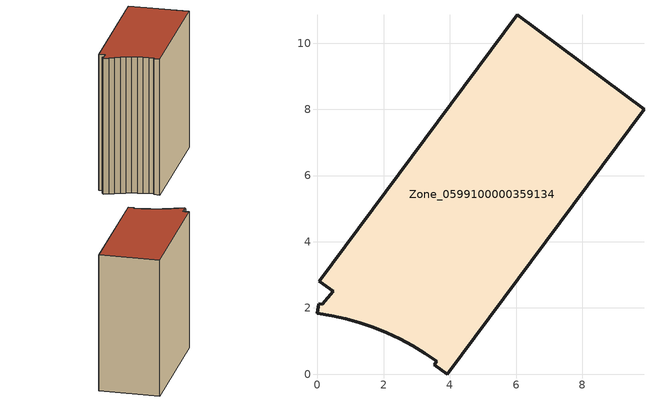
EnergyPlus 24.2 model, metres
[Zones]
Zone_0599100000359134
 floor ground (C_G): 1.69,1.41 1.28,1.55 0.86,1.67 0.43,1.76 0,1.84 0.03,2.12 0.14,2.11 0.47,2.5 0.05,2.8 6.03,10.86 9.87,8.01 3.92,0 3.53,0.28 3.61,0.39 3.25,0.64 2.87,0.86 2.49,1.07 2.09,1.25 z3.56
 wall outside (C_F): 1.28,1.55 1.69,1.41 2.09,1.25 2.49,1.07 2.87,0.86 3.25,0.64 3.61,0.39 3.53,0.28 3.92,0 9.87,8.01 6.03,10.86 0.05,2.8 0.47,2.5 0.14,2.11 0.03,2.12 0,1.84 0.43,1.76 0.86,1.67 1.28,1.55 z3.56:14.73
 roof outside (C_R): 3.92,0 9.87,8.01 6.03,10.86 0.05,2.8 0.47,2.5 0.14,2.11 0.03,2.12 0,1.84 0.43,1.76 0.86,1.67 1.28,1.55 1.69,1.41 2.09,1.25 2.49,1.07 2.87,0.86 3.25,0.64 3.61,0.39 3.53,0.28 z14.73
[BUILDING]
Pand.0599100000359134: North Axis=0; Terrain=City; Loads Convergence Tolerance Value=0.04; Temperature Convergence Tolerance Value=0.4; Solar Distribution=FullExterior; Maximum Number of Warmup Days=25; Minimum Number of Warmup Days=1
[Site:Location]
Rotterdam.The.Hague.AP_ZH_NLD Design_Conditions: Latitude=51.96; Longitude=4.45; Time Zone=1; Elevation=-4.5
[SITE:GROUNDTEMPERATURE:BUILDINGSURFACE]
18, 18, 18, 18, 18, 18, 18, 18, 18, 18, 18, 18
[MATERIAL] Thermal Absorptance=0.9; Solar Absorptance=0.7; Visible Absorptance=0.7
Name | Roughness | Thickness | Conductivity | Density | Specific Heat
G.TI.1992-2005 | MediumSmooth | 0.15 | 0.06 | 540 | 1210
F.TI.1992-2005 | Rough | 0.3 | 0.12 | 1920 | 840
R.TI.1992-2005 | MediumRough | 0.2 | 0.08 | 1500 | 1000
[CONSTRUCTION]
C_G: G.TI.1992-2005
C_F: F.TI.1992-2005
C_R: R.TI.1992-2005
[ZONE]
Zone_0599100000359134: Type=1; Multiplier=1; Ceiling Height=Autocalculate; Volume=Autocalculate; Floor Area=autocalculate; Part of Total Floor Area=Yes
[ZONEINFILTRATION:DESIGNFLOWRATE]
Infil_Zone_0599100000359134: Zone or ZoneList or Space or SpaceList=Zone_0599100000359134; Schedule=AlwaysOn; Design Flow Rate Calculation Method=Flow/Area; Flow Rate per Floor Area=0.0015; Constant Term Coefficient=1; Temperature Term Coefficient=0; Velocity Term Coefficient=0; Velocity Squared Term Coefficient=0
[HVACTEMPLATE:ZONE:IDEALLOADSAIRSYSTEM]
Zone_0599100000359134: Maximum Heating Supply Air Temperature=50; Minimum Cooling Supply Air Temperature=13; Maximum Heating Supply Air Humidity Ratio=0.0156; Minimum Cooling Supply Air Humidity Ratio=0.0077; Heating Limit=NoLimit; Cooling Limit=NoLimit; Dehumidification Control Type=ConstantSensibleHeatRatio; Cooling Sensible Heat Ratio=0.7; Dehumidification Setpoint=60; Humidification Control Type=None; Humidification Setpoint=30; Outdoor Air Method=None; Outdoor Air Flow Rate per Person=0.00944; Outdoor Air Flow Rate per Zone Floor Area=0; Outdoor Air Flow Rate per Zone=0; Demand Controlled Ventilation Type=None; Outdoor Air Economizer Type=NoEconomizer; Heat Recovery Type=None; Sensible Heat Recovery Effectiveness=0.7; Latent Heat Recovery Effectiveness=0.65
[ZONECONTROL:THERMOSTAT]
ThermostatControl_Zone_0599100000359134: Zone or ZoneList=Zone_0599100000359134; Control Type Schedule=DualSetpointControlType; Control 1=Thermostat_Zone_0599100000359134; Temperature Difference Between Cutout And Setpoint=0
[THERMOSTATSETPOINT:DUALSETPOINT]
Thermostat_Zone_0599100000359134: Heating Setpoint Temperature Schedule=HeatingSetpoint_Zone_0599100000359134; Cooling Setpoint Temperature Schedule=CoolingSetpoint_Zone_0599100000359134
[SCHEDULE:COMPACT]
HeatingSetpoint_Zone_0599100000359134: Through: 12/31, For: AllDays, Until: 24:00, 21
CoolingSetpoint_Zone_0599100000359134: Through: 12/31, For: AllDays, Until: 24:00, 24
DualSetpointControlType: Through: 12/31, For: AllDays, Until: 24:00, 4
AlwaysOn: Through: 12/31, For: AllDays, Until: 24:00, 1
